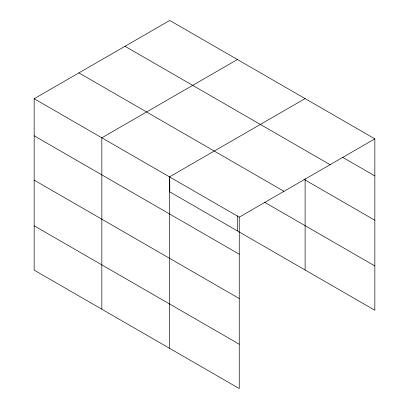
<?xml version="1.0" encoding="UTF-8"?>
<svg xmlns="http://www.w3.org/2000/svg" width="409" height="409" viewBox="0 0 409 409"><rect width="100%" height="100%" fill="white"/><g stroke="black" fill="none" stroke-linecap="round" stroke-linejoin="round"><path stroke-width="0.61" d="M305.109 178.728L305.109 270.006M34.157 98.733L239.25 217.143L239.25 388.55L34.157 270.139L34.157 98.733L169.75 20.45L374.843 138.861L374.843 310.267L169.75 191.857L169.75 176.657M237.43 59.525L101.841 137.807L101.841 309.214M305.109 98.6L169.52 176.882L169.52 348.289M239.25 217.143L374.843 138.861M342.742 157.388L374.843 175.921M125.006 46.283L330.099 164.694M304.01 179.362L374.843 220.257M78.901 72.899L283.994 191.31M264.393 202.164L374.843 265.932M34.157 135.793L239.25 254.204M34.157 180.129L239.25 298.539M34.157 225.804L239.25 344.214M237.43 215.732L237.43 230.932"/></g></svg>
